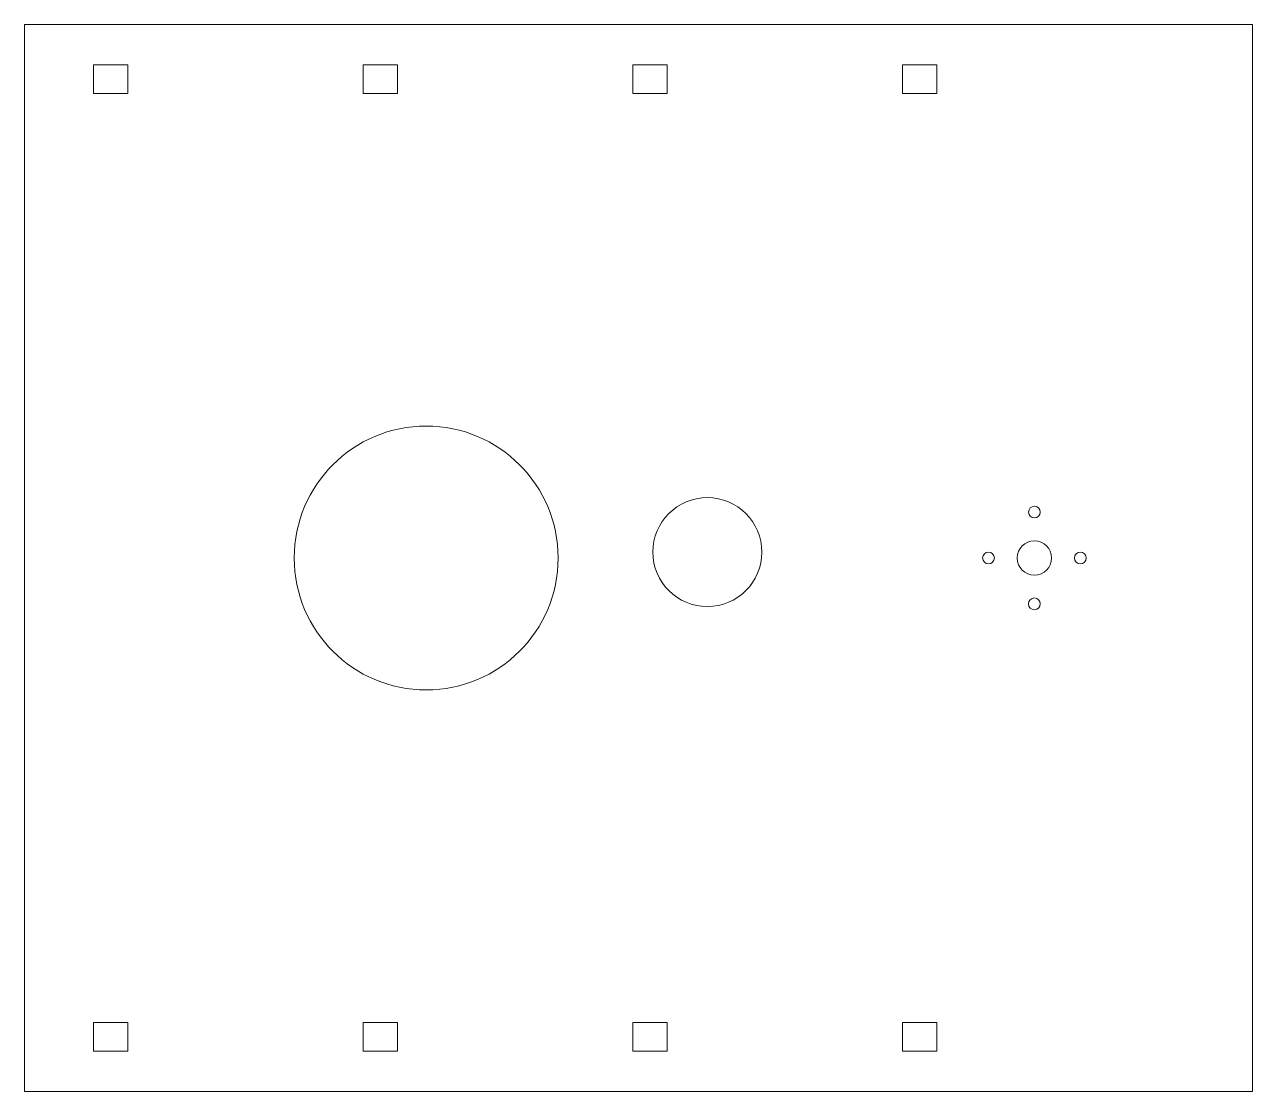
# Model space of a CAD drawing. Header units: millimetres. Extents: x -113 to 101, y -132 to 54.
import ezdxf

# ---------------------------------------------------------------- set-up
doc = ezdxf.new("R2010")
doc.units = ezdxf.units.MM

msp = doc.modelspace()

# ---------------------------------------------------------------- linework, layer by layer
at = {"color": 7, "linetype": 'Continuous', "lineweight": 15}
for points in [[(-112.59, -132.1), (101.41, -132.1), (101.41, 53.9), (-112.59, 53.9)], [(-100.59, 41.9), (-94.59, 41.9), (-94.59, 46.9), (-100.59, 46.9)], [(-53.59, 41.9), (-47.59, 41.9), (-47.59, 46.9), (-53.59, 46.9)], [(-6.59, 41.9), (-0.59, 41.9), (-0.59, 46.9), (-6.59, 46.9)], [(40.41, 41.9), (46.41, 41.9), (46.41, 46.9), (40.41, 46.9)], [(-100.59, -125.1), (-94.59, -125.1), (-94.59, -120.1), (-100.59, -120.1)], [(-53.59, -125.1), (-47.59, -125.1), (-47.59, -120.1), (-53.59, -120.1)], [(-6.59, -125.1), (-0.59, -125.1), (-0.59, -120.1), (-6.59, -120.1)], [(46.41, -125.1), (46.41, -120.1), (40.41, -120.1), (40.41, -125.1)]]:
    msp.add_lwpolyline(points, close=True, dxfattribs=at)
for centre, radius in [((-42.59, -39.1), 23), ((6.41, -38.07), 9.5), ((63.41, -31.1), 1.02), ((63.41, -39.1), 3), ((55.41, -39.1), 1.02), ((71.41, -39.1), 1.03), ((63.41, -47.1), 1.03)]:
    msp.add_circle(centre, radius, dxfattribs=at)

doc.saveas('drawing.dxf')
